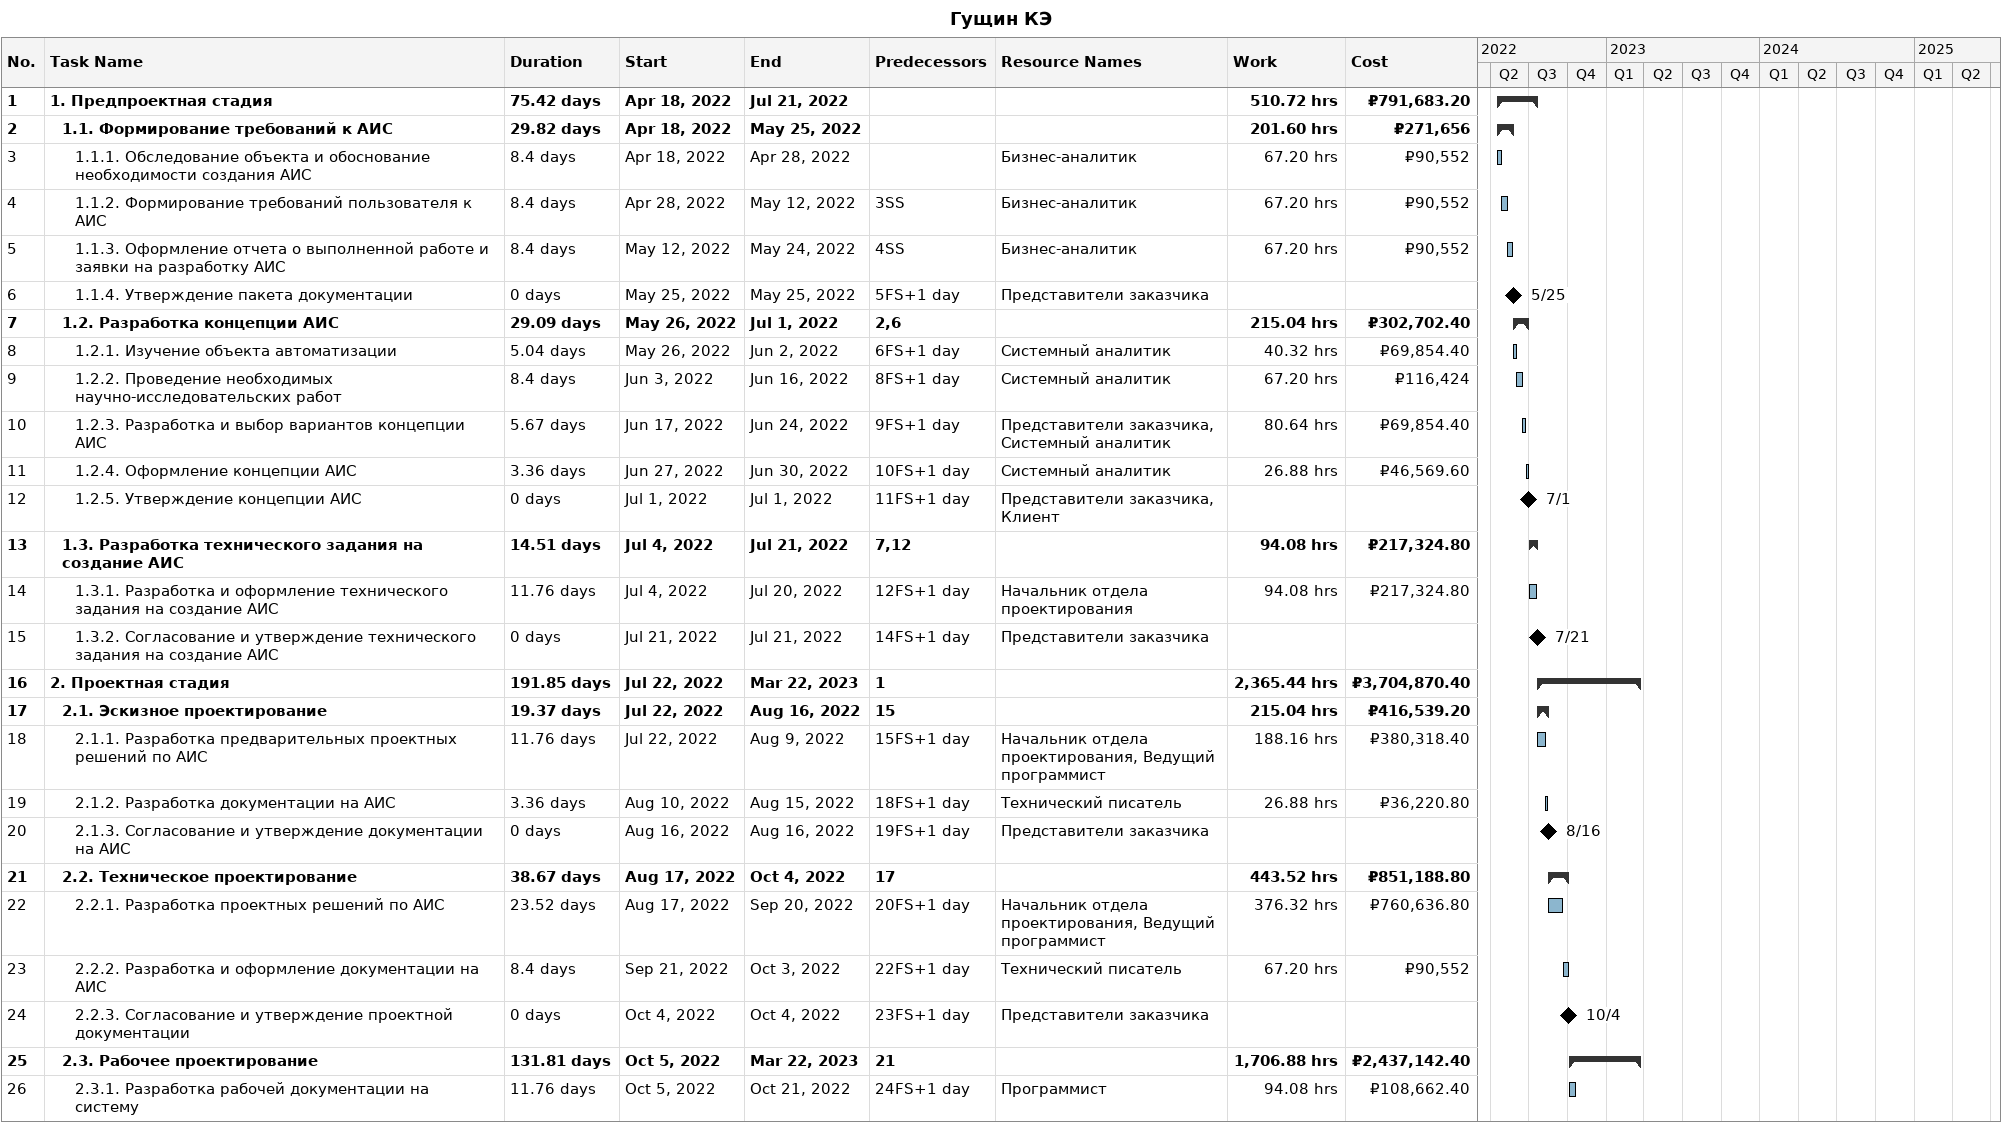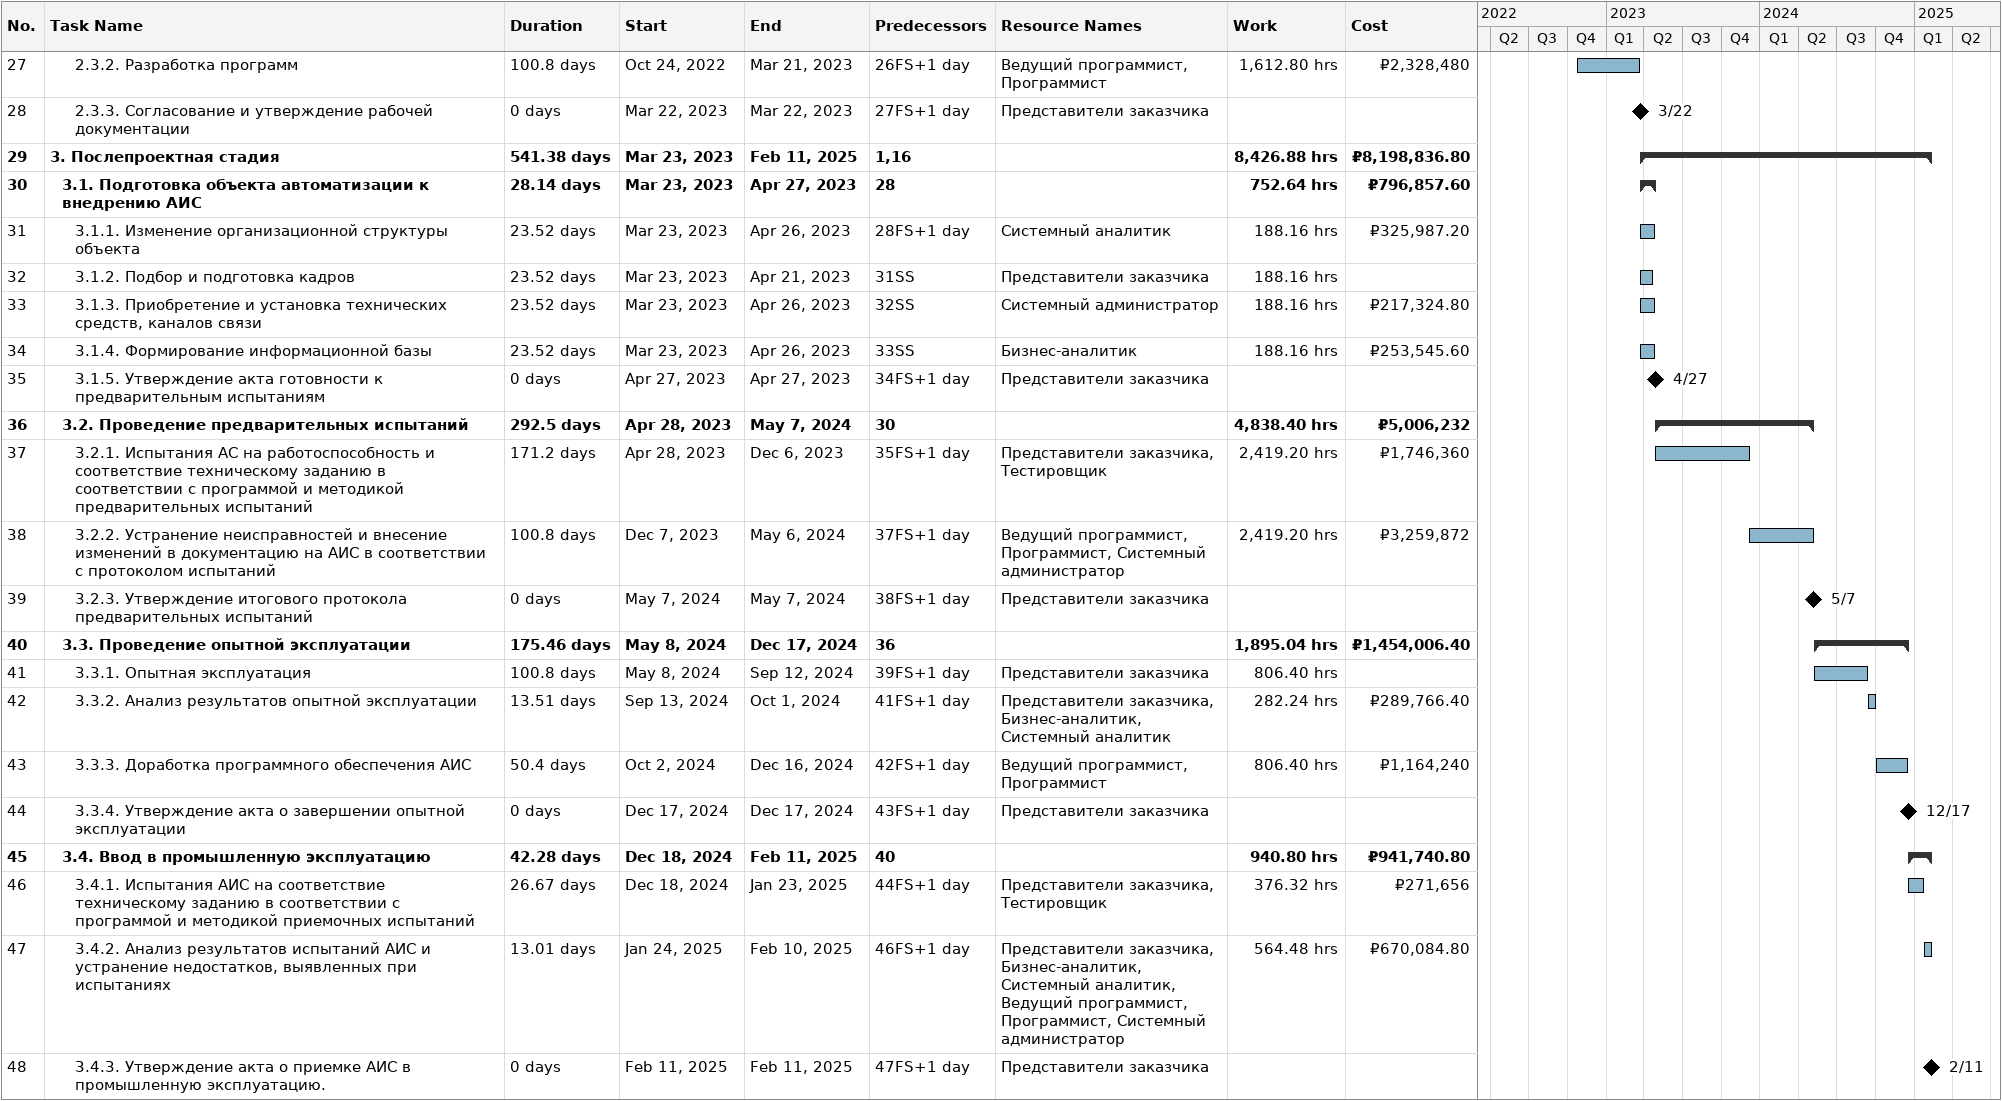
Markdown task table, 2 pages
Гущин КЭ

| ID | Level | Task | Duration | Start | Finish | Predecessors | Resources | Work (h) | Cost (₽) |
|---|---|---|---|---|---|---|---|---|---|
| 1 | 1 | **1. Предпроектная стадия** | 75.42d | 2022-04-18 | 2022-07-21 |  |  | 510.72 | 791683.20 |
| 2 | 2 | **1.1. Формирование требований к АИС** | 29.82d | 2022-04-18 | 2022-05-25 |  |  | 201.60 | 271656 |
| 3 | 3 | 1.1.1. Обследование объекта и обоснование необходимости создания АИС | 8.4d | 2022-04-18 | 2022-04-28 |  | Бизнес-аналитик | 67.20 | 90552 |
| 4 | 3 | 1.1.2. Формирование требований пользователя к АИС | 8.4d | 2022-04-28 | 2022-05-12 | 3SS | Бизнес-аналитик | 67.20 | 90552 |
| 5 | 3 | 1.1.3. Оформление отчета о выполненной работе и заявки на разработку АИС | 8.4d | 2022-05-12 | 2022-05-24 | 4SS | Бизнес-аналитик | 67.20 | 90552 |
| 6 | 3 | 1.1.4. Утверждение пакета документации | 0d | 2022-05-25 | 2022-05-25 | 5FS+1d | Представители заказчика |  |  |
| 7 | 2 | **1.2. Разработка концепции АИС** | 29.09d | 2022-05-26 | 2022-07-01 | 2, 6 |  | 215.04 | 302702.40 |
| 8 | 3 | 1.2.1. Изучение объекта автоматизации | 5.04d | 2022-05-26 | 2022-06-02 | 6FS+1d | Системный аналитик | 40.32 | 69854.40 |
| 9 | 3 | 1.2.2. Проведение необходимых научно-исследовательских работ | 8.4d | 2022-06-03 | 2022-06-16 | 8FS+1d | Системный аналитик | 67.20 | 116424 |
| 10 | 3 | 1.2.3. Разработка и выбор вариантов концепции АИС | 5.67d | 2022-06-17 | 2022-06-24 | 9FS+1d | Представители заказчика, Системный аналитик | 80.64 | 69854.40 |
| 11 | 3 | 1.2.4. Оформление концепции АИС | 3.36d | 2022-06-27 | 2022-06-30 | 10FS+1d | Системный аналитик | 26.88 | 46569.60 |
| 12 | 3 | 1.2.5. Утверждение концепции АИС | 0d | 2022-07-01 | 2022-07-01 | 11FS+1d | Представители заказчика, Клиент |  |  |
| 13 | 2 | **1.3. Разработка технического задания на создание АИС** | 14.51d | 2022-07-04 | 2022-07-21 | 7, 12 |  | 94.08 | 217324.80 |
| 14 | 3 | 1.3.1. Разработка и оформление технического задания на создание АИС | 11.76d | 2022-07-04 | 2022-07-20 | 12FS+1d | Начальник отдела проектирования | 94.08 | 217324.80 |
| 15 | 3 | 1.3.2. Согласование и утверждение технического задания на создание АИС | 0d | 2022-07-21 | 2022-07-21 | 14FS+1d | Представители заказчика |  |  |
| 16 | 1 | **2. Проектная стадия** | 191.85d | 2022-07-22 | 2023-03-22 | 1 |  | 2365.44 | 3704870.40 |
| 17 | 2 | **2.1. Эскизное проектирование** | 19.37d | 2022-07-22 | 2022-08-16 | 15 |  | 215.04 | 416539.20 |
| 18 | 3 | 2.1.1. Разработка предварительных проектных решений по АИС | 11.76d | 2022-07-22 | 2022-08-09 | 15FS+1d | Начальник отдела проектирования, Ведущий программист | 188.16 | 380318.40 |
| 19 | 3 | 2.1.2. Разработка документации на АИС | 3.36d | 2022-08-10 | 2022-08-15 | 18FS+1d | Технический писатель | 26.88 | 36220.80 |
| 20 | 3 | 2.1.3. Согласование и утверждение документации на АИС | 0d | 2022-08-16 | 2022-08-16 | 19FS+1d | Представители заказчика |  |  |
| 21 | 2 | **2.2. Техническое проектирование** | 38.67d | 2022-08-17 | 2022-10-04 | 17 |  | 443.52 | 851188.80 |
| 22 | 3 | 2.2.1. Разработка проектных решений по АИС | 23.52d | 2022-08-17 | 2022-09-20 | 20FS+1d | Начальник отдела проектирования, Ведущий программист | 376.32 | 760636.80 |
| 23 | 3 | 2.2.2. Разработка и оформление документации на АИС | 8.4d | 2022-09-21 | 2022-10-03 | 22FS+1d | Технический писатель | 67.20 | 90552 |
| 24 | 3 | 2.2.3. Согласование и утверждение проектной документации | 0d | 2022-10-04 | 2022-10-04 | 23FS+1d | Представители заказчика |  |  |
| 25 | 2 | **2.3. Рабочее проектирование** | 131.81d | 2022-10-05 | 2023-03-22 | 21 |  | 1706.88 | 2437142.40 |
| 26 | 3 | 2.3.1. Разработка рабочей документации на систему | 11.76d | 2022-10-05 | 2022-10-21 | 24FS+1d | Программист | 94.08 | 108662.40 |
| 27 | 3 | 2.3.2. Разработка программ | 100.8d | 2022-10-24 | 2023-03-21 | 26FS+1d | Ведущий программист, Программист | 1612.80 | 2328480 |
| 28 | 3 | 2.3.3. Согласование и утверждение рабочей документации | 0d | 2023-03-22 | 2023-03-22 | 27FS+1d | Представители заказчика |  |  |
| 29 | 1 | **3. Послепроектная стадия** | 541.38d | 2023-03-23 | 2025-02-11 | 1, 16 |  | 8426.88 | 8198836.80 |
| 30 | 2 | **3.1. Подготовка объекта автоматизации к внедрению АИС** | 28.14d | 2023-03-23 | 2023-04-27 | 28 |  | 752.64 | 796857.60 |
| 31 | 3 | 3.1.1. Изменение организационной структуры объекта | 23.52d | 2023-03-23 | 2023-04-26 | 28FS+1d | Системный аналитик | 188.16 | 325987.20 |
| 32 | 3 | 3.1.2. Подбор и подготовка кадров | 23.52d | 2023-03-23 | 2023-04-21 | 31SS | Представители заказчика | 188.16 |  |
| 33 | 3 | 3.1.3. Приобретение и установка технических средств, каналов связи | 23.52d | 2023-03-23 | 2023-04-26 | 32SS | Системный администратор | 188.16 | 217324.80 |
| 34 | 3 | 3.1.4. Формирование информационной базы | 23.52d | 2023-03-23 | 2023-04-26 | 33SS | Бизнес-аналитик | 188.16 | 253545.60 |
| 35 | 3 | 3.1.5. Утверждение акта готовности к предварительным испытаниям | 0d | 2023-04-27 | 2023-04-27 | 34FS+1d | Представители заказчика |  |  |
| 36 | 2 | **3.2. Проведение предварительных испытаний** | 292.5d | 2023-04-28 | 2024-05-07 | 30 |  | 4838.40 | 5006232 |
| 37 | 3 | 3.2.1. Испытания АС на работоспособность и соответствие техническому заданию в соответствии с программой и методикой предварительных испытаний | 171.2d | 2023-04-28 | 2023-12-06 | 35FS+1d | Представители заказчика, Тестировщик | 2419.20 | 1746360 |
| 38 | 3 | 3.2.2. Устранение неисправностей и внесение изменений в документацию на АИС в соответствии с протоколом испытаний | 100.8d | 2023-12-07 | 2024-05-06 | 37FS+1d | Ведущий программист, Программист, Системный администратор | 2419.20 | 3259872 |
| 39 | 3 | 3.2.3. Утверждение итогового протокола предварительных испытаний | 0d | 2024-05-07 | 2024-05-07 | 38FS+1d | Представители заказчика |  |  |
| 40 | 2 | **3.3. Проведение опытной эксплуатации** | 175.46d | 2024-05-08 | 2024-12-17 | 36 |  | 1895.04 | 1454006.40 |
| 41 | 3 | 3.3.1. Опытная эксплуатация | 100.8d | 2024-05-08 | 2024-09-12 | 39FS+1d | Представители заказчика | 806.40 |  |
| 42 | 3 | 3.3.2. Анализ результатов опытной эксплуатации | 13.51d | 2024-09-13 | 2024-10-01 | 41FS+1d | Представители заказчика, Бизнес-аналитик, Системный аналитик | 282.24 | 289766.40 |
| 43 | 3 | 3.3.3. Доработка программного обеспечения АИС | 50.4d | 2024-10-02 | 2024-12-16 | 42FS+1d | Ведущий программист, Программист | 806.40 | 1164240 |
| 44 | 3 | 3.3.4. Утверждение акта о завершении опытной эксплуатации | 0d | 2024-12-17 | 2024-12-17 | 43FS+1d | Представители заказчика |  |  |
| 45 | 2 | **3.4. Ввод в промышленную эксплуатацию** | 42.28d | 2024-12-18 | 2025-02-11 | 40 |  | 940.80 | 941740.80 |
| 46 | 3 | 3.4.1. Испытания АИС на соответствие техническому заданию в соответствии с программой и методикой приемочных испытаний | 26.67d | 2024-12-18 | 2025-01-23 | 44FS+1d | Представители заказчика, Тестировщик | 376.32 | 271656 |
| 47 | 3 | 3.4.2. Анализ результатов испытаний АИС и устранение недостатков, выявленных при испытаниях | 13.01d | 2025-01-24 | 2025-02-10 | 46FS+1d | Представители заказчика, Бизнес-аналитик, Системный аналитик, Ведущий программист, Программист, Системный администратор | 564.48 | 670084.80 |
| 48 | 3 | 3.4.3. Утверждение акта о приемке АИС в промышленную эксплуатацию. | 0d | 2025-02-11 | 2025-02-11 | 47FS+1d | Представители заказчика |  |  |
